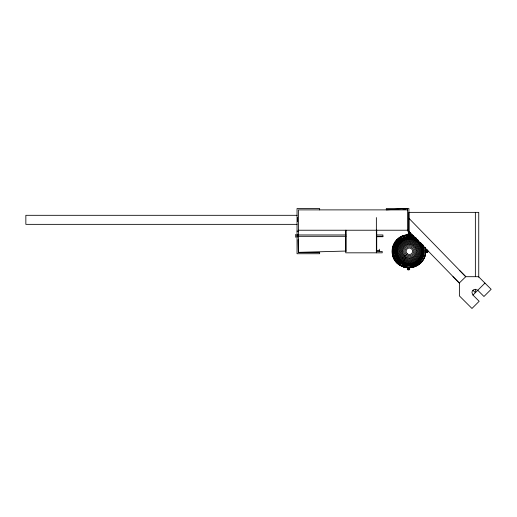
<?xml version="1.0" encoding="UTF-8"?>
<svg xmlns="http://www.w3.org/2000/svg" width="517" height="517" viewBox="0 0 517 517"><rect width="100%" height="100%" fill="white"/><g stroke="black" fill="none" stroke-linecap="round" stroke-linejoin="round"><path stroke-width="0.78" d="M319.642 209.889L319.642 208.532L297.042 208.532L297.042 253.731L319.642 253.731L319.642 252.374L298.399 252.374L298.044 239.72M402.698 208.842L407.545 209.889L298.399 209.889L298.399 252.374L345.899 251.055M393.637 249.026L393.366 248.625M406.058 266.882L406.071 267.334L406.181 266.895M410.698 235.565L410.737 235.241L410.75 235.571M407.06 267.341L407.047 267.011M409.141 234.957A16.35 16.35 0 0 1 412.663 235.493L408.43 234.938A16.35 16.35 0 0 0 392.216 253.427A16.35 16.35 0 0 0 412.663 267.089L408.43 267.644L404.197 267.089L400.255 265.454L400.701 264.361M402.685 266.106L402.562 266.41L402.956 265.299M408.43 234.938C392.364 234.22 385.979 258.041 400.255 265.454M394.083 246.68L394.277 245.362M403.241 266.688L403.557 266.081L403.9 266.578M403.363 266.74L403.609 266.106M403.48 266.791L403.687 266.132M403.577 266.83L403.783 266.177M403.699 266.882L403.893 266.223M404.501 266.824L404.753 266.578L404.578 266.856M396.972 241.349L395.925 242.176M399.512 264.168L399.712 263.909L399.738 264.336M399.467 264.439L399.266 264.698L399.512 264.471L398.484 263.689M422.544 260.213L422.021 261.434M412.818 235.397C397.696 231.209 386.218 252.315 397.806 262.856C408.094 274.197 428.942 263.424 425.349 248.49M397.302 261.499L396.474 262.339L397.392 263.25M396.474 240.25L397.386 239.332L398.226 240.159M452.989 276.698L459.38 283.096L459.38 295.879L471.976 308.468L479.162 301.282L472.965 295.078L484.952 283.096M397.405 240.243L398.323 239.339M420.411 263.25L421.323 262.339M395.925 259.689L394.994 260.413L395.285 260.258M400.248 237.852L399.822 238.589L399.622 238.337M395.925 260.413L396.184 260.213L396.009 260.516M395.699 261.331L396.035 261.24L395.253 260.213M396.41 261.04L396.823 261.046L396.565 261.247M395.776 261.434L396.72 260.717M393.935 255.579L392.849 256.031L393.637 257.098M393.773 258.274L394.865 257.821M393.799 256.07L394.077 255.896L394.568 257.091L394.251 257.162L394.516 256.962M393.618 257.052L393.34 257.227L394.432 256.775M413.296 266.824L414.22 266.83M415.287 266.391L415.164 266.087L415.067 266.481M415.881 265.757L416.56 265.473A16.35 16.35 0 0 1 413.341 266.888M394.271 259.469L395.363 259.017M393.553 253.44L392.384 253.601L392.875 254.836M393.314 253.601L393.637 253.556L393.366 253.963M392.868 254.784L392.552 254.881L393.721 254.726M393.476 254.823L393.805 254.836M297.042 215.311L25.85 215.311L25.85 224.352L297.042 224.352M298.399 230.227L407.894 230.227M297.042 231.131L298.399 231.131M408.869 232.663L410.007 232.663M408.869 234.938L410.007 234.938M297.844 234.964L346.002 234.964M376.499 234.964L382.916 234.964L382.916 236.708L376.499 236.708M297.844 236.314L346.002 236.314M376.499 236.314L382.916 236.314M376.273 250.564L379.291 250.564M425.859 250.719L426.693 250.7M426.796 250.7L427.611 250.7M376.273 251.469L382.212 251.469L382.212 252.826L345.718 252.826L345.718 230.227M425.859 251.882L426.693 251.863M426.796 251.863L427.611 251.863M407.939 269.926L409.076 269.926M393.721 247.856L392.552 247.708L392.707 249.026L392.39 248.929L393.553 249.142M393.469 247.837L393.799 247.798M393.314 248.987L393.65 248.974M394.271 243.113L395.363 243.565M424.955 256.031L424.651 255.909L424.457 257.227M394.225 245.485L394.555 245.536M394.135 245.698L394.439 245.821L393.334 245.368L393.14 246.687L392.862 246.512L393.928 247.016M393.773 244.308L394.865 244.761M396.713 241.866L395.776 241.148L395.253 242.37L395.027 242.13M394.994 242.176L395.925 242.893M459.38 270.307L465.772 276.698L478.555 276.698L491.15 289.294L483.957 296.487L477.76 290.283L475.362 289.294A3.393 3.393 0 0 0 471.969 292.68L472.965 295.078M472.965 290.283L475.362 292.68L475.362 289.468M397.411 262.332L398.323 263.25M408.979 218.348L465.772 276.698L459.29 282.999L408.798 231.131M400.035 238.789L399.311 237.852L398.484 238.899L398.329 238.608M419.507 263.948L419.313 263.689L418.486 264.73M398.29 238.641L399.001 239.578M403.906 236.004L403.57 236.495L403.228 235.901M403.641 235.726L403.906 236.359M403.564 235.758L403.79 236.405M403.467 235.797L403.693 236.443M403.357 235.849L403.622 236.476M400.255 237.129L400.701 238.221M411.739 266.882L411.726 267.334M411.616 266.895L411.674 267.341M410.75 267.011L410.795 267.334A16.046 16.046 0 0 0 424.864 247.139M410.698 267.018L410.737 267.341A16.046 16.046 0 0 1 393.385 249.892A16.046 16.046 0 0 1 413.516 235.797M405.483 235.325L404.889 235.733L404.895 235.403M297.437 217.586L297.546 221.535M478.742 277.202L478.742 212.358L408.902 212.358L408.902 231.131L407.545 231.131L407.545 208.532L386.302 209.889L386.302 208.532L408.902 208.532L408.902 235.584M475.362 212.358L475.362 276.614M427.998 250.79L427.998 251.857M425.762 250.138L425.762 250.719M425.762 251.882L425.762 252.464M425.717 250.719L425.717 251.857M410.02 233.051L410.02 233.865M410.02 233.962L410.02 234.776M409.083 267.806L409.083 268.62M409.083 268.724L409.083 269.538M407.919 267.806L407.919 268.62M407.919 268.724L407.919 269.538M379.291 249.207L379.291 251.469M376.719 230.227L376.719 251.469M376.363 217.567L376.363 252.826M346.067 230.227L346.067 251.469M297.042 234.388L297.042 237.277M295.685 234.388L295.685 237.277M408.43 267.334A16.046 16.046 0 0 1 406.336 267.199M404.281 266.791A16.046 16.046 0 0 1 401.018 265.518M400.41 265.189A16.046 16.046 0 0 1 398.665 264.019M395.705 261.059A16.046 16.046 0 0 1 394.898 259.909M394.2 258.707A16.046 16.046 0 0 1 392.933 255.443M392.526 253.388A16.046 16.046 0 0 1 392.526 249.2M392.933 247.139A16.046 16.046 0 0 1 394.536 243.268M394.898 242.673A16.046 16.046 0 0 1 395.705 241.523M398.665 238.563A16.046 16.046 0 0 1 399.815 237.755M400.41 237.4A16.046 16.046 0 0 1 404.281 235.797M406.336 235.384A16.046 16.046 0 0 1 408.43 235.248M409.128 235.261A16.046 16.046 0 0 1 410.524 235.384M419.481 263.347A16.35 16.35 0 0 1 418.389 264.265M422.706 244.489A14.967 14.967 0 0 1 411.706 266.081A14.967 14.967 0 0 1 394.581 248.948A14.967 14.967 0 0 1 416.166 237.956M420.424 242.337A14.23 14.23 0 0 1 412.566 265.156A14.23 14.23 0 0 1 395.505 248.089A14.23 14.23 0 0 1 418.324 240.237M425.329 247.746A16.35 16.35 0 0 1 410.324 267.619A16.35 16.35 0 0 1 393.101 249.633A16.35 16.35 0 0 1 413.6 235.493M421.904 244.056A14.476 14.476 0 0 1 411.881 265.551A14.476 14.476 0 0 1 395.111 248.78A14.476 14.476 0 0 1 416.605 238.757M410.601 233.051L408.275 233.051L408.275 233.865L410.601 233.865L410.601 233.051M410.601 233.962L408.275 233.962L408.275 234.776L410.601 234.776L410.601 233.962M426.693 250.118L425.859 250.138L425.859 252.464L426.693 252.445L426.693 250.118M427.611 250.118L426.796 250.118L426.796 252.445L427.611 252.445L427.611 250.118M409.664 267.806L407.338 267.806L407.338 268.62L409.664 268.62L409.664 267.806M409.664 268.724L407.338 268.724L407.338 269.538L409.664 269.538L409.664 268.724M400.52 260.141A12.518 12.518 0 0 0 421.458 254.532A12.518 12.518 0 0 0 406.129 239.203A12.518 12.518 0 0 0 400.52 260.141M404.695 255.96A6.605 6.605 0 0 0 415.746 253A6.605 6.605 0 0 0 407.654 244.916A6.605 6.605 0 0 0 404.695 255.96M407.383 253.873A3.257 3.257 0 0 0 412.592 251.714A3.257 3.257 0 0 0 408.12 248.283A3.257 3.257 0 0 0 407.383 253.873M402.646 262.933A13.442 13.442 0 0 0 422.809 251.294A13.442 13.442 0 0 0 402.646 239.649A13.442 13.442 0 0 0 402.646 262.933M403.473 261.499A11.788 11.788 0 0 0 421.155 251.294A11.788 11.788 0 0 0 403.473 241.084A11.788 11.788 0 0 0 403.473 261.499M403.9 260.768A10.941 10.941 0 0 0 420.308 251.294A10.941 10.941 0 0 0 403.9 241.82A10.941 10.941 0 0 0 403.9 260.768M404.326 260.025A10.082 10.082 0 0 0 419.449 251.294A10.082 10.082 0 0 0 404.326 242.563A10.082 10.082 0 0 0 404.326 260.025M402.84 257.821A9.228 9.228 0 0 0 418.279 253.679A9.228 9.228 0 0 0 406.976 242.376A9.228 9.228 0 0 0 402.84 257.821M405.199 258.513A8.337 8.337 0 0 0 417.704 251.294A8.337 8.337 0 0 0 405.199 244.076A8.337 8.337 0 0 0 405.199 258.513M402.95 262.41A12.841 12.841 0 0 0 422.202 251.294A12.841 12.841 0 0 0 402.95 240.172A12.841 12.841 0 0 0 402.95 262.41M403.04 262.248A12.654 12.654 0 0 0 422.021 251.294A12.654 12.654 0 0 0 403.04 240.334A12.654 12.654 0 0 0 403.04 262.248M405.638 257.744A7.451 7.451 0 0 0 416.818 251.294A7.451 7.451 0 0 0 405.638 244.838A7.451 7.451 0 0 0 405.638 257.744M405.742 255.476A5.532 5.532 0 0 0 414.802 252.335A5.532 5.532 0 0 0 407.558 246.066A5.532 5.532 0 0 0 405.742 255.476M406.692 254.778A4.394 4.394 0 0 0 413.723 251.863A4.394 4.394 0 0 0 407.687 247.236A4.394 4.394 0 0 0 406.692 254.778"/></g></svg>
